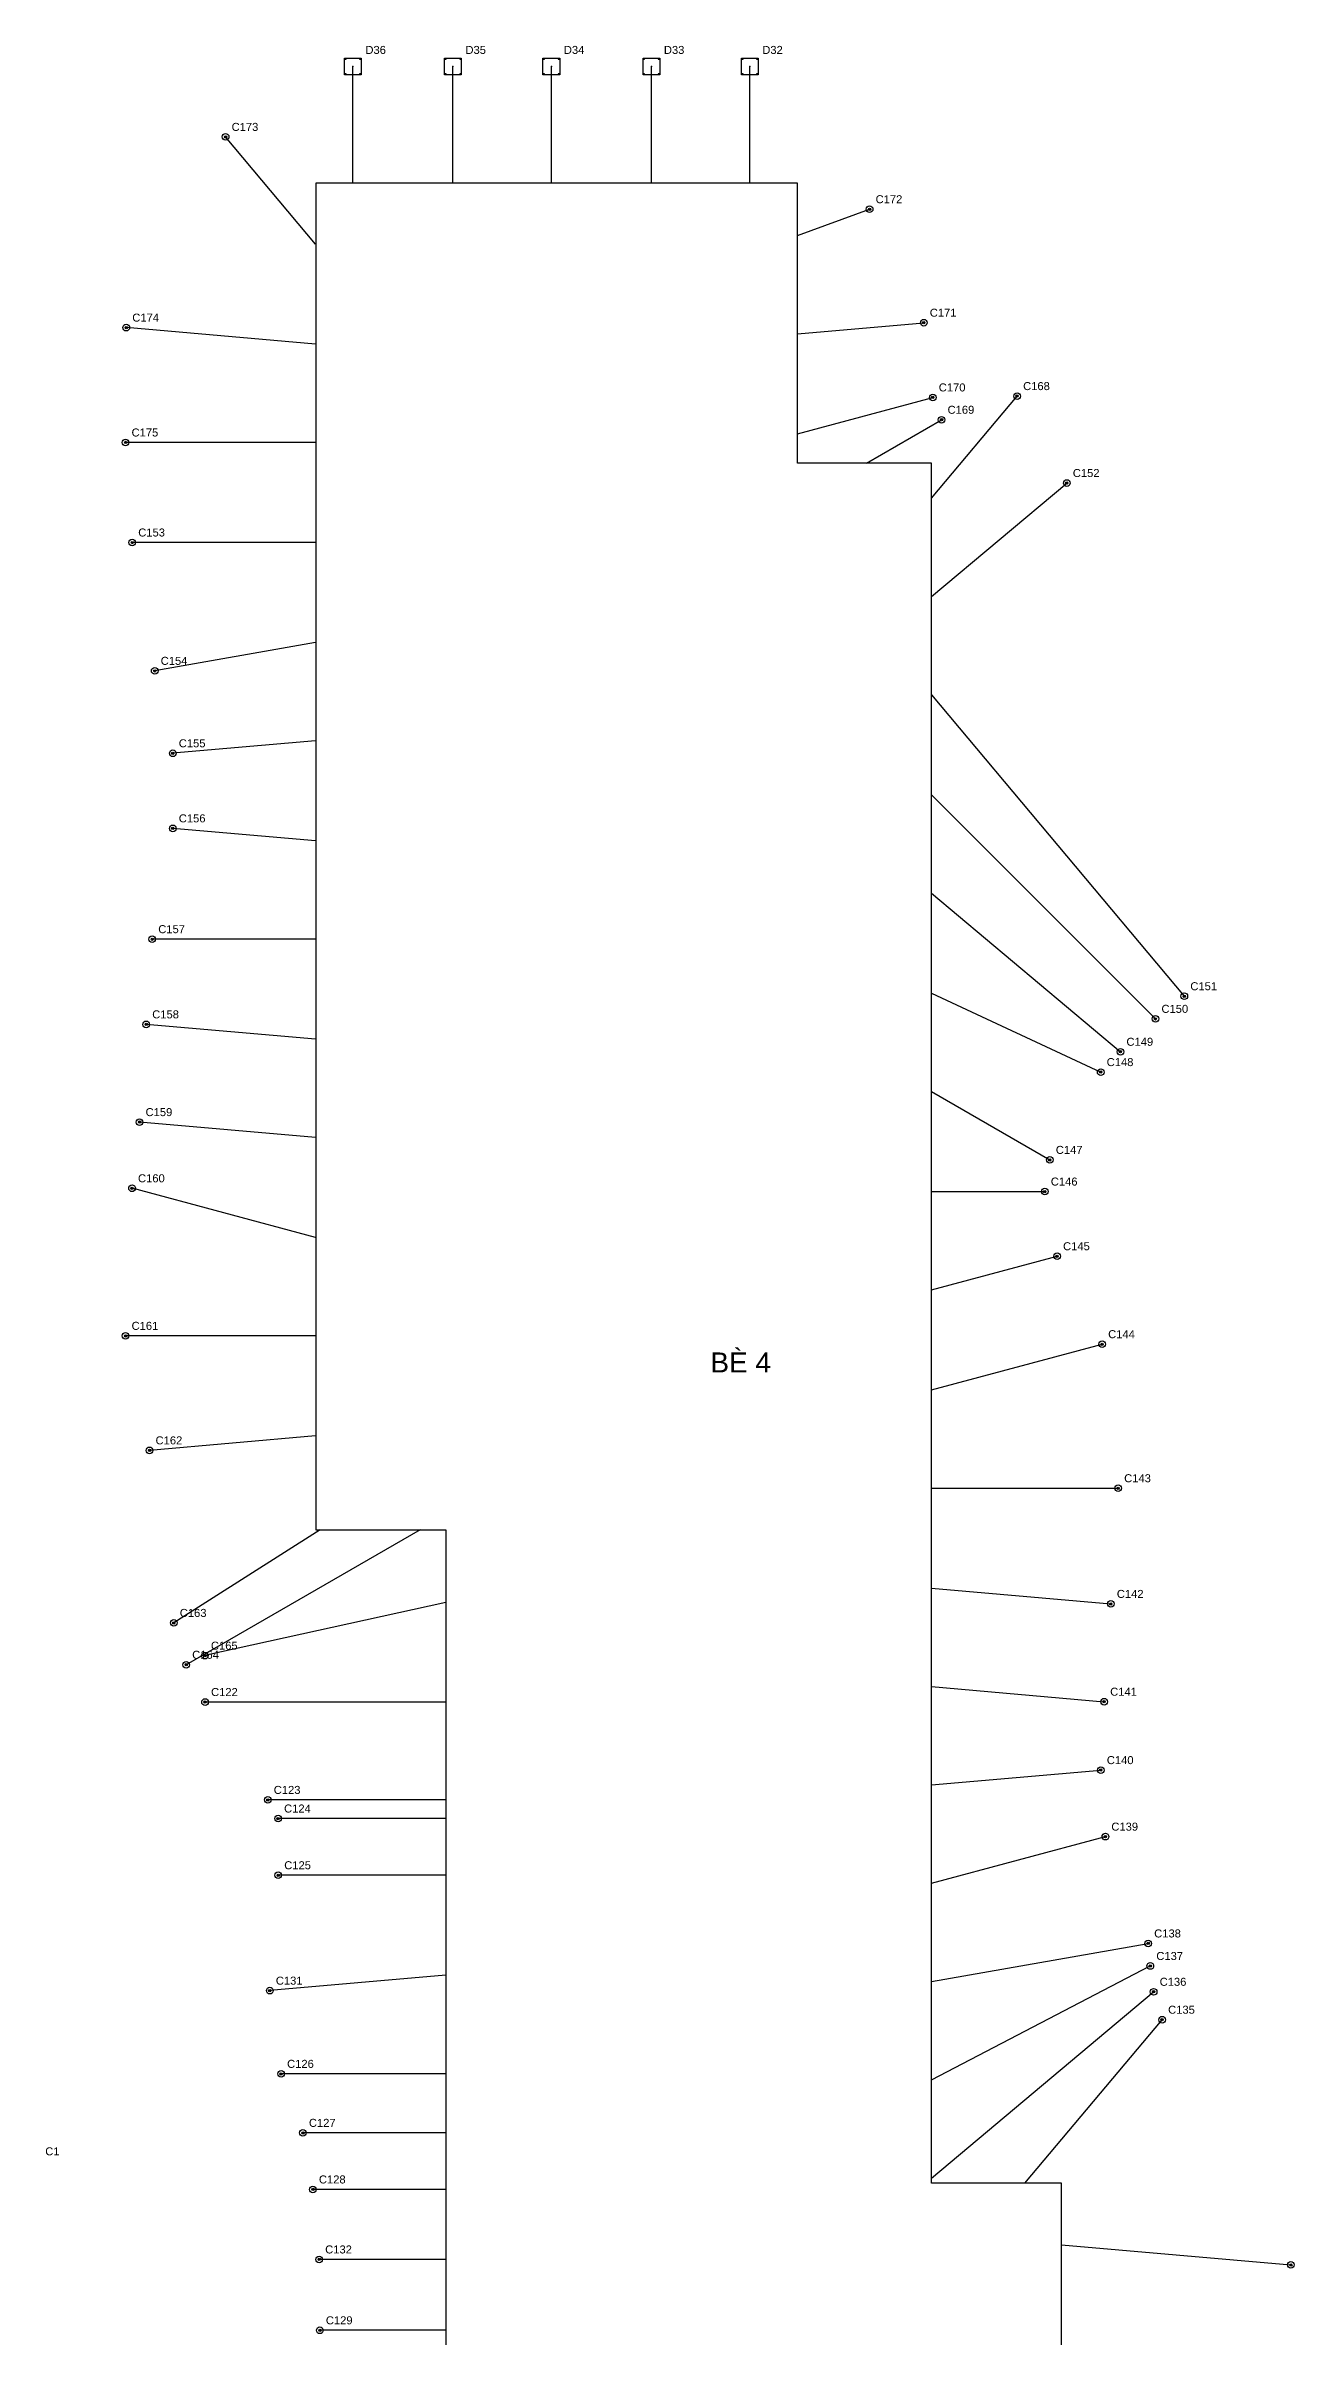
# Model space of a CAD drawing. Header units: metres. Extents: x -256 to 965, y -260 to 304.
# Drawn here: x 25.1 to 212.3, y -39.8 to 303.8 of the extents above; entities that cross this region are included whole.
import ezdxf

# ---------------------------------------------------------------- set-up
doc = ezdxf.new("R2010")
doc.units = ezdxf.units.M
for name, color, linetype in [('01_BE_PIN', 4, 'CONTINUOUS'), ('02_DAY_NEO_BO', 3, 'CONTINUOUS'), ('03_DAY_NEO_DAY', 1, 'CONTINUOUS'), ('04_COC_KHOAN_NHOI_BO', 2, 'CONTINUOUS'), ('05_DE_NEO_VIT_XOAN', 6, 'CONTINUOUS'), ('06_TOA_DO_TEXT', 7, 'CONTINUOUS')]:
    doc.layers.add(name, color=color, linetype=linetype)
doc.styles.add('VN', font='arial.ttf')

msp = doc.modelspace()

# ---------------------------------------------------------------- linework, layer by layer
at = {"layer": '01_BE_PIN'}
for p, q in [((137.829, 283.189), (65.585, 283.189)), ((65.585, 283.189), (65.585, 81.189)), ((137.829, 241.189), (137.829, 283.189)), ((157.905, 241.189), (137.829, 241.189)), ((157.905, -16.811), (157.905, 241.189)), ((65.585, 81.189), (85.105, 81.189)), ((85.105, 81.189), (85.105, -64.811)), ((177.427, -16.811), (157.905, -16.811)), ((177.427, -64.811), (177.427, -16.811))]:
    msp.add_line(p, q, dxfattribs=at)
at = {"layer": '02_DAY_NEO_BO'}
for p, q in [((65.58, 274.03), (52.08, 290.12)), ((137.83, 275.34), (148.64, 279.27)), ((65.58, 259.03), (37.19, 261.51)), ((137.83, 260.59), (156.76, 262.25)), ((137.83, 245.59), (158.11, 251.04)), ((157.91, 235.92), (170.76, 251.24)), ((148.17, 241.19), (159.43, 247.69)), ((65.58, 244.28), (37.08, 244.28)), ((157.91, 221.17), (178.21, 238.2)), ((65.58, 229.28), (38.08, 229.28)), ((65.58, 214.28), (41.45, 210.03)), ((157.91, 206.42), (195.83, 161.22)), ((65.58, 199.53), (44.16, 197.66)), ((157.91, 191.42), (191.5, 157.83)), ((65.58, 184.53), (44.16, 186.4)), ((157.91, 176.67), (186.25, 152.89)), ((65.58, 169.78), (41.08, 169.78)), ((157.91, 161.67), (183.29, 149.84)), ((65.58, 154.78), (40.18, 157)), ((157.91, 146.92), (175.66, 136.67)), ((65.58, 140.03), (39.18, 142.34)), ((65.58, 125.03), (38.05, 132.41)), ((157.91, 131.92), (174.91, 131.92)), ((157.91, 117.17), (176.75, 122.22)), ((65.58, 110.28), (37.08, 110.28)), ((157.91, 102.17), (183.51, 109.03)), ((65.58, 95.28), (40.68, 93.1)), ((157.91, 87.42), (185.91, 87.42)), ((66.24, 81.19), (44.31, 67.22)), ((81.24, 81.19), (46.17, 60.94)), ((157.91, 72.42), (184.81, 70.07)), ((85.11, 70.3), (48.98, 62.31)), ((85.11, 55.35), (49, 55.35)), ((157.91, 57.67), (183.81, 55.4)), ((157.91, 42.92), (183.31, 45.14)), ((85.11, 40.67), (58.4, 40.67)), ((85.11, 37.88), (59.95, 37.88)), ((157.91, 28.17), (183.99, 35.16)), ((85.11, 29.37), (59.97, 29.37)), ((157.91, 13.42), (190.41, 19.14)), ((85.11, 14.37), (58.71, 12.06)), ((157.91, -1.33), (190.73, 15.76)), ((157.91, -16.08), (191.23, 11.89)), ((171.93, -16.81), (192.5, 7.7)), ((85.11, -0.42), (60.4, -0.42)), ((85.11, -9.27), (63.67, -9.27)), ((85.11, -17.76), (65.17, -17.76)), ((177.43, -26.06), (211.8, -29.07)), ((85.11, -28.26), (66.11, -28.26)), ((85.11, -38.89), (66.21, -38.89))]:
    msp.add_line(p, q, dxfattribs=at)
at = {"layer": '03_DAY_NEO_DAY'}
for p, q in [((71.17, 283.19), (71.17, 300.69)), ((86.17, 283.19), (86.17, 300.69)), ((100.92, 283.19), (100.92, 300.69)), ((115.92, 283.19), (115.92, 300.69)), ((130.67, 283.19), (130.67, 300.69))]:
    msp.add_line(p, q, dxfattribs=at)
at = {"layer": '04_COC_KHOAN_NHOI_BO'}
for centre, radius in [((52.08, 290.12), 0.5), ((52.08, 290.12), 0.175), ((148.64, 279.27), 0.5), ((148.64, 279.27), 0.175), ((37.19, 261.51), 0.5), ((37.19, 261.51), 0.175), ((156.76, 262.25), 0.5), ((156.76, 262.25), 0.175), ((158.11, 251.04), 0.5), ((158.11, 251.04), 0.175), ((170.76, 251.24), 0.5), ((170.76, 251.24), 0.175), ((159.43, 247.69), 0.5), ((159.43, 247.69), 0.175), ((37.08, 244.28), 0.5), ((37.08, 244.28), 0.175), ((178.21, 238.2), 0.5), ((178.21, 238.2), 0.175), ((38.08, 229.28), 0.5), ((38.08, 229.28), 0.175), ((41.45, 210.03), 0.5), ((41.45, 210.03), 0.175), ((44.16, 197.66), 0.5), ((44.16, 197.66), 0.175), ((44.16, 186.4), 0.5), ((44.16, 186.4), 0.175), ((41.08, 169.78), 0.5), ((41.08, 169.78), 0.175), ((195.83, 161.22), 0.5), ((191.5, 157.83), 0.5), ((195.83, 161.22), 0.175), ((40.18, 157), 0.5), ((40.18, 157), 0.175), ((191.5, 157.83), 0.175), ((186.25, 152.89), 0.5), ((186.25, 152.89), 0.175), ((183.29, 149.84), 0.5), ((183.29, 149.84), 0.175), ((39.18, 142.34), 0.5), ((39.18, 142.34), 0.175), ((175.66, 136.67), 0.5), ((175.66, 136.67), 0.175), ((38.05, 132.41), 0.5), ((38.05, 132.41), 0.175), ((174.91, 131.92), 0.5), ((174.91, 131.92), 0.175), ((176.75, 122.22), 0.5), ((176.75, 122.22), 0.175), ((37.08, 110.28), 0.5), ((37.08, 110.28), 0.175), ((183.51, 109.03), 0.5), ((183.51, 109.03), 0.175), ((40.68, 93.1), 0.5), ((40.68, 93.1), 0.175), ((185.91, 87.42), 0.5), ((185.91, 87.42), 0.175), ((184.81, 70.07), 0.5), ((184.81, 70.07), 0.175), ((44.31, 67.22), 0.5), ((44.31, 67.22), 0.175), ((48.98, 62.31), 0.5), ((48.98, 62.31), 0.175), ((46.17, 60.94), 0.5), ((46.17, 60.94), 0.175), ((49, 55.35), 0.5), ((49, 55.35), 0.175), ((183.81, 55.4), 0.5), ((183.81, 55.4), 0.175), ((183.31, 45.14), 0.5), ((183.31, 45.14), 0.175), ((58.4, 40.67), 0.5), ((58.4, 40.67), 0.175), ((59.95, 37.88), 0.5), ((59.95, 37.88), 0.175), ((183.99, 35.16), 0.5), ((183.99, 35.16), 0.175), ((59.97, 29.37), 0.5), ((59.97, 29.37), 0.175), ((190.41, 19.14), 0.5), ((190.41, 19.14), 0.175), ((190.73, 15.76), 0.5), ((190.73, 15.76), 0.175), ((58.71, 12.06), 0.5), ((58.71, 12.06), 0.175), ((191.23, 11.89), 0.5), ((191.23, 11.89), 0.175), ((192.5, 7.7), 0.5), ((192.5, 7.7), 0.175), ((60.4, -0.42), 0.5), ((60.4, -0.42), 0.175), ((63.67, -9.27), 0.5), ((63.67, -9.27), 0.175), ((65.17, -17.76), 0.5), ((65.17, -17.76), 0.175), ((66.11, -28.26), 0.5), ((66.11, -28.26), 0.175), ((211.8, -29.07), 0.5), ((211.8, -29.07), 0.175), ((66.21, -38.89), 0.5), ((66.21, -38.89), 0.175)]:
    msp.add_circle(centre, radius, dxfattribs=at)
for p in [(52.08, 290.12), (148.64, 279.27), (37.19, 261.51), (156.76, 262.25), (158.11, 251.04), (170.76, 251.24), (159.43, 247.69), (37.08, 244.28), (178.21, 238.2), (38.08, 229.28), (41.45, 210.03), (44.16, 197.66), (44.16, 186.4), (41.08, 169.78), (195.83, 161.22), (40.18, 157), (191.5, 157.83), (186.25, 152.89), (183.29, 149.84), (39.18, 142.34), (175.66, 136.67), (38.05, 132.41), (174.91, 131.92), (176.75, 122.22), (37.08, 110.28), (183.51, 109.03), (40.68, 93.1), (185.91, 87.42), (184.81, 70.07), (44.31, 67.22), (48.98, 62.31), (46.17, 60.94), (49, 55.35), (183.81, 55.4), (183.31, 45.14), (58.4, 40.67), (59.95, 37.88), (183.99, 35.16), (59.97, 29.37), (190.41, 19.14), (190.73, 15.76), (58.71, 12.06), (191.23, 11.89), (192.5, 7.7), (60.4, -0.42), (63.67, -9.27), (65.17, -17.76), (66.11, -28.26), (211.8, -29.07), (66.21, -38.89)]:
    msp.add_point(p, dxfattribs=at)
at = {"layer": '05_DE_NEO_VIT_XOAN'}
for p, q in [((69.92, 299.44), (69.92, 301.94)), ((69.92, 301.94), (72.42, 301.94)), ((72.42, 299.44), (69.92, 299.44)), ((72.42, 301.94), (72.42, 299.44)), ((84.92, 299.44), (84.92, 301.94)), ((84.92, 301.94), (87.42, 301.94)), ((87.42, 299.44), (84.92, 299.44)), ((87.42, 301.94), (87.42, 299.44)), ((99.67, 299.44), (99.67, 301.94)), ((99.67, 301.94), (102.17, 301.94)), ((102.17, 299.44), (99.67, 299.44)), ((102.17, 301.94), (102.17, 299.44)), ((114.67, 299.44), (114.67, 301.94)), ((114.67, 301.94), (117.17, 301.94)), ((117.17, 299.44), (114.67, 299.44)), ((117.17, 301.94), (117.17, 299.44)), ((129.42, 299.44), (129.42, 301.94)), ((129.42, 301.94), (131.92, 301.94)), ((131.92, 299.44), (129.42, 299.44)), ((131.92, 301.94), (131.92, 299.44))]:
    msp.add_line(p, q, dxfattribs=at)
for centre in [(70.07, 301.79), (70.07, 299.59), (72.27, 301.79), (72.27, 299.59), (85.07, 301.79), (85.07, 299.59), (87.27, 301.79), (87.27, 299.59), (99.82, 301.79), (99.82, 299.59), (102.02, 301.79), (102.02, 299.59), (114.82, 301.79), (114.82, 299.59), (117.02, 301.79), (117.02, 299.59), (129.57, 301.79), (129.57, 299.59), (131.77, 301.79), (131.77, 299.59)]:
    msp.add_circle(centre, 0.06, dxfattribs=at)
for p in [(71.17, 300.69), (86.17, 300.69), (100.92, 300.69), (115.92, 300.69), (130.67, 300.69)]:
    msp.add_point(p, dxfattribs=at)

# ---------------------------------------------------------------- texts
at = {"layer": '01_BE_PIN', "style": 'VN'}
msp.add_text('BÈ 4', height=3, dxfattribs=at).set_placement((124.77, 104.789))
at = {"layer": '06_TOA_DO_TEXT', "style": 'VN'}
for s, p in [('D36', (73.045, 302.565)), ('D35', (88.045, 302.565)), ('D34', (102.795, 302.565)), ('D33', (117.795, 302.565)), ('D32', (132.545, 302.565)), ('C173', (52.98, 291.02)), ('C172', (149.54, 280.17)), ('C174', (38.09, 262.41)), ('C171', (157.66, 263.15)), ('C170', (159.01, 251.94)), ('C168', (171.66, 252.14)), ('C169', (160.33, 248.59)), ('C175', (37.98, 245.18)), ('C152', (179.11, 239.1)), ('C153', (38.98, 230.18)), ('C154', (42.35, 210.93)), ('C155', (45.06, 198.56)), ('C156', (45.06, 187.3)), ('C157', (41.98, 170.68)), ('C151', (196.73, 162.12)), ('C158', (41.08, 157.9)), ('C150', (192.4, 158.73)), ('C149', (187.15, 153.79)), ('C148', (184.19, 150.74)), ('C159', (40.08, 143.24)), ('C147', (176.56, 137.57)), ('C160', (38.95, 133.31)), ('C146', (175.81, 132.82)), ('C145', (177.65, 123.12)), ('C161', (37.98, 111.18)), ('C144', (184.41, 109.93)), ('C162', (41.58, 94)), ('C143', (186.81, 88.32)), ('C142', (185.71, 70.97)), ('C163', (45.21, 68.12)), ('C164', (47.07, 61.84)), ('C165', (49.88, 63.21)), ('C122', (49.9, 56.25)), ('C141', (184.71, 56.3)), ('C140', (184.21, 46.04)), ('C123', (59.3, 41.57)), ('C124', (60.85, 38.78)), ('C139', (184.89, 36.06)), ('C125', (60.87, 30.27)), ('C138', (191.31, 20.04)), ('C137', (191.63, 16.66)), ('C131', (59.61, 12.96)), ('C136', (192.13, 12.79)), ('C135', (193.4, 8.6)), ('C126', (61.3, 0.48)), ('C127', (64.57, -8.37)), ('C1', (25.04, -12.64)), ('C128', (66.07, -16.86)), ('C132', (67.01, -27.36)), ('C129', (67.11, -37.99))]:
    msp.add_text(s, height=1.2, dxfattribs=at).set_placement(p)

doc.saveas('drawing.dxf')
